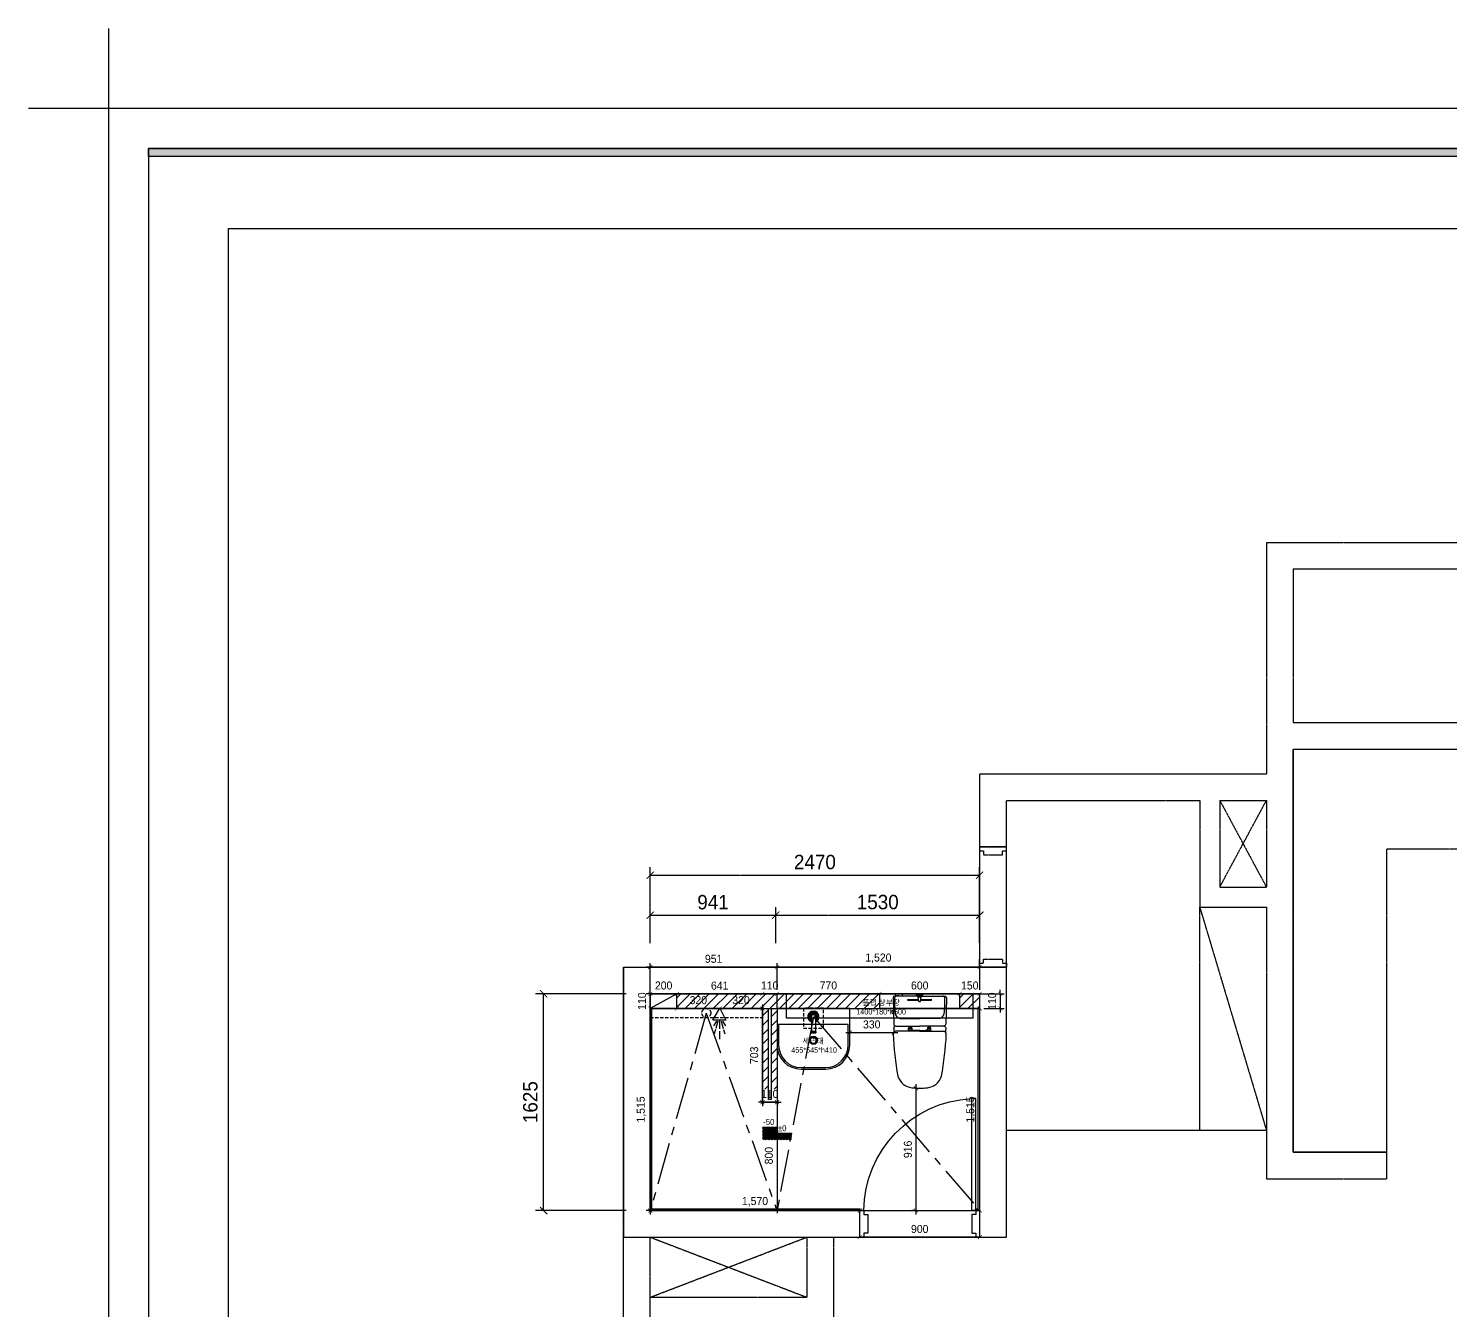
# Model space of a CAD drawing. Header units: millimetres. Extents: x 217202 to 745838, y -6815 to 171372.
# Drawn here: x 324481 to 335143, y 66641 to 76250 of the extents above; entities that cross this region are included whole.
import ezdxf
from ezdxf.enums import TextEntityAlignment as Align

# ---------------------------------------------------------------- set-up
doc = ezdxf.new("R2010")
doc.units = ezdxf.units.MM
doc.header["$PDMODE"] = 3
for name, pattern in [('CENTER', [50.8, 31.75, -6.35, 6.35, -6.35]), ('DASHED', [0.75, 0.5, -0.25]), ('HIDDEN', [0.375, 0.25, -0.125])]:
    doc.linetypes.add(name, pattern=pattern)
doc.layers.get('DEFPOINTS').update_dxf_attribs({"color": 248})
for name, color, linetype in [('0-ELC TEXT', 7, 'Continuous'), ('03-WAL NEW', 3, 'Continuous'), ('06-FUR', 6, 'Continuous'), ('06-LIGHT', 4, 'Continuous'), ('07-DIM', 5, 'Continuous'), ('BATH', 4, 'Continuous'), ('C-WALL1', 2, 'Continuous'), ('CO-BATH', 6, 'Continuous'), ('FIN', 2, 'Continuous'), ('FORM(YOURNAME)-1', 1, 'Continuous'), ('FORM(YOURNAME)-11', 1, 'Continuous'), ('FUR', 8, 'DASHED'), ('HAT', 5, 'Continuous'), ('HL', 6, 'HIDDEN'), ('TOILET-1', 6, 'Continuous'), ('도면층4', 4, 'Continuous'), ('도면층5', 5, 'Continuous')]:
    doc.layers.add(name, color=color, linetype=linetype)
doc.styles.add('HY 울릉도 L', font='')
doc.styles.add('YOURNAME', font='HY울릉도M.TTF')
doc.styles.add('코레일둥고', font='Korail_Round_Gothic_Medium.ttf')
doc.styles.get('HY 울릉도 L').set_extended_font_data('HY울릉도L')
doc.dimstyles.new('30', dxfattribs={"dimscale": 30, "dimtxt": 2, "dimasz": 1, "dimexe": 1, "dimexo": 1, "dimgap": 1, "dimtad": 1, "dimdec": 0, "dimrnd": 0.05, "dimdsep": 46, "dimlunit": 6, "dimtxsty": 'HY 울릉도 L', "dimblk": 'ARCHTICK', "dimcen": 2.5, "dimdle": 1, "dimclrd": 133, "dimclre": 133, "dimclrt": 30, "dimadec": 0, "dimazin": 0, "dimtfac": 1, "dimtdec": 0, "dimtix": 1, "dimtmove": 2, "dimatfit": 3, "dimldrblk": 'ARCHTICK', "dimfxl": 1, "dimlwd": -1, "dimlwe": -1, "dimarcsym": 0})
doc.dimstyles.new('YOURNAME-60', dxfattribs={"dimscale": 60, "dimtxt": 1.8, "dimasz": 0.9, "dimexe": 1, "dimexo": 3, "dimgap": 0.7, "dimtad": 1, "dimdec": 0, "dimzin": 0, "dimdsep": 46, "dimtxsty": 'YOURNAME', "dimblk": 'ARCHTICK', "dimcen": 0, "dimclrd": 1, "dimclre": 1, "dimclrt": 7, "dimadec": 0, "dimazin": 0, "dimtfac": 1, "dimtdec": 0, "dimtix": 1, "dimtmove": 2, "dimatfit": 3, "dimldrblk": 'ARCHTICK', "dimfxl": 1, "dimtolj": 1, "dimtzin": 0, "dimarcsym": 0})

# ---------------------------------------------------------------- blocks, each defined once
blk = doc.blocks.new('door')
at = {"layer": '도면층4'}
for p, q in [((30, 1040), (60, 1040)), ((30, 200), (30, 1040)), ((60, 200), (60, 1040)), ((900, 200), (0, 200)), ((30, 200), (60, 200)), ((0, 0), (900, 0))]:
    blk.add_line(p, q, dxfattribs=at)
for points in [[(0, 200), (30, 200), (30, 170), (60, 170), (60, 30), (30, 30), (30, 0), (0, 0), (0, 200)], [(900, 200), (870, 200), (870, 170), (840, 170), (840, 30), (870, 30), (870, 0), (900, 0), (900, 200)]]:
    blk.add_lwpolyline(points, dxfattribs=at)
at = {"layer": '도면층5'}
blk.add_arc((18, 188), 852, 0.804, 86.9832, dxfattribs=at)
blk = doc.blocks.new('FORM-ELEVATION')
at = {"layer": 'FORM(YOURNAME)-11'}
h = blk.add_hatch(color=256, dxfattribs=at)
h.dxf.hatch_style = 1
h.paths.add_polyline_path([(-10309, 35708), (71691, 35708), (71691, 35508), (-10309, 35508)])
h.paths.add_polyline_path([(-10309, -21492), (71691, -21492), (71691, -21692), (-10309, -21692)])
at = {"layer": 'DEFPOINTS', "color": 1}
blk.add_lwpolyline([(-11309, 38708), (-11309, 36708), (-13309, 36708)], dxfattribs=at)
at = {"layer": 'DEFPOINTS', "color": 158}
for points in [[(-10309, -21692), (71691, -21692), (71691, 35708), (-10309, 35708)], [(-8309, 33708), (61071, 33708), (61071, -19692), (-8309, -19692)]]:
    blk.add_lwpolyline(points, close=True, dxfattribs=at)
at = {"layer": 'FORM(YOURNAME)-11', "color": 250}
blk.add_lwpolyline([(-11309, -22692), (72691, -22692), (72691, 36708), (-11309, 36708)], close=True, dxfattribs=at)
at = {"layer": 'FORM(YOURNAME)-11'}
blk.add_lwpolyline([(-10309, 35708), (71691, 35708), (71691, 35508), (-10309, 35508)], close=True, dxfattribs=at)
at = {"layer": 'FORM(YOURNAME)-11', "color": 3, "style": 'YOURNAME'}
for tag, height, p in [('1', 450, (71041, -1219)), ('2', 450, (71041, -1863)), ('3', 450, (71041, -3150)), ('4', 450, (71041, -5081)), ('5', 515, (71041, -7398)), ('6', 515, (71041, -9650)), ('7', 515, (71041, -11903)), ('8', 515, (71041, -14155)), ('9', 515, (71041, -16408)), ('10', 515, (66791, -18596)), ('11', 515, (71041, -18660)), ('12', 515, (66791, -20848)), ('13', 515, (71041, -20848))]:
    blk.add_attdef(tag, text='', height=height, dxfattribs=at).set_placement(p, align=Align.MIDDLE_RIGHT)
blk = doc.blocks.new('_ArchTick')
at = {"color": 0, "linetype": 'ByBlock', "const_width": 0.15}
blk.add_lwpolyline([(-0.5, -0.5), (0.5, 0.5)], dxfattribs=at)
blk = doc.blocks.new('*D102')
at = {"layer": 'DEFPOINTS', "color": 0, "transparency": 16777216}
for p in [(328343, 69015), (328943, 69015), (328943, 67390)]:
    blk.add_point(p, dxfattribs=at)
at = {"layer": 'HAT', "color": 1, "lineweight": -2, "transparency": 16777216}
for p, q in [((328763, 69015), (328283, 69015)), ((328343, 67390), (328343, 69015)), ((328763, 67390), (328283, 67390))]:
    blk.add_line(p, q, dxfattribs=at)
at = {"layer": 'HAT', "color": 1, "lineweight": -2, "transparency": 16777216, "xscale": 54, "yscale": 54, "zscale": 54}
for p, rotation in [((328343, 69015), 90), ((328343, 67390), 270)]:
    blk.add_blockref('_ArchTick', p, dxfattribs=dict(at, rotation=rotation))
at = {"layer": 'HAT', "color": 7, "transparency": 16777216, "insert": (328244, 68203), "char_height": 108, "attachment_point": 5, "rotation": 90, "style": 'YOURNAME'}
blk.add_mtext('\\A1;1625', dxfattribs=at)
blk = doc.blocks.new('*D103')
at = {"layer": 'DEFPOINTS', "color": 0, "transparency": 16777216}
for p in [(331612, 69904), (329143, 69215), (331612, 69215)]:
    blk.add_point(p, dxfattribs=at)
at = {"layer": 'FUR', "color": 1, "lineweight": -2, "transparency": 16777216}
for p, q in [((329143, 69395), (329143, 69964)), ((331612, 69395), (331612, 69964)), ((329143, 69904), (331612, 69904))]:
    blk.add_line(p, q, dxfattribs=at)
at = {"layer": 'FUR', "color": 1, "lineweight": -2, "transparency": 16777216, "xscale": 54, "yscale": 54, "zscale": 54, "rotation": 180}
blk.add_blockref('_ArchTick', (329143, 69904), dxfattribs=at)
at = {"layer": 'FUR', "color": 1, "lineweight": -2, "transparency": 16777216, "xscale": 54, "yscale": 54, "zscale": 54}
blk.add_blockref('_ArchTick', (331612, 69904), dxfattribs=at)
at = {"layer": 'FUR', "color": 7, "transparency": 16777216, "insert": (330377, 70002), "char_height": 108, "attachment_point": 5, "style": 'YOURNAME'}
blk.add_mtext('\\A1;2470', dxfattribs=at)
blk = doc.blocks.new('A$C4B2D31F0')
at = {"layer": 'FIN', "color": 4}
for p, q in [((185, 691), (20, 691)), ((37, 692), (25, 692)), ((37, 692), (50, 692)), ((201, 691), (366, 691)), ((13, 466), (193, 466)), ((193, 427), (14, 427)), ((48, 524), (193, 524)), ((338, 524), (193, 524)), ((373, 466), (193, 466)), ((193, 427), (372, 427))]:
    blk.add_line(p, q, dxfattribs=at)
for points in [[(20, 691), (8, 691, 0.421209), (-7, 676), (-2, 481, 0.001659)], [(366, 691), (378, 691, -0.421209), (393, 676), (388, 481, -0.001659)], [(13, 466, 0.371724), (-2, 451, 0.003515), (-1, 420, 0.320541)], [(373, 466, -0.371724), (388, 451, -0.003515), (387, 420, -0.320541)]]:
    blk.add_lwpolyline(points, format="xyb", dxfattribs=at)
for centre, radius, start, end in [((20, 675), 16, 90, 179.3116), ((1004, 663), 1000, 179.3116, 185.9437), ((25, 707), 15, 180, 270), ((50, 707), 15, 270, 0), ((366, 675), 16, 0.6884, 90), ((-618, 663), 1000, 354.0563, 0.6884), ((49, 564), 40, 185.9437, 267.5129), ((336, 564), 40, 272.4871, 354.0563), ((14, 407), 20, 90, 182.3333), ((13, 481), 15, 181.3651, 270), ((372, 407), 20, 357.6667, 90), ((373, 481), 15, 270, 358.6349), ((2198, 496), 2206, 182.3333, 190.6081), ((-1812, 496), 2206, 349.3919, 357.6667), ((149, 129), 126, 198.2964, 263.4241), ((193, 406), 406, 261.6993, 270), ((193, 406), 406, 270, 278.3007), ((237, 129), 126, 276.5759, 341.7036)]:
    blk.add_arc(centre, radius, start, end, dxfattribs=at)
at = {"layer": 'HL', "linetype": 'Continuous'}
for p, q in [((106, 666), (184, 666)), ((106, 659), (185, 659)), ((169, 697), (169, 707)), ((169, 697), (217, 697)), ((186, 693), (181, 697)), ((182, 686), (186, 693)), ((187, 651), (182, 686)), ((182, 686), (204, 686)), ((186, 693), (200, 693)), ((187, 651), (199, 651)), ((199, 651), (204, 686)), ((200, 693), (205, 697)), ((204, 686), (200, 693)), ((200, 659), (279, 659)), ((201, 666), (279, 666)), ((217, 697), (217, 707)), ((-16, 577), (-16, 565)), ((-12, 581), (-5, 581)), ((-12, 561), (-4, 561)), ((193, 434), (147, 434)), ((193, 434), (239, 434))]:
    blk.add_line(p, q, dxfattribs=at)
for points in [[(110, 427), (110, 451, -0.414214), (114, 455), (131, 455, -0.414214), (135, 451), (135, 435), (135, 427)], [(135, 435), (145, 435, -0.414214), (147, 433), (147, 427)], [(251, 435), (241, 435, 0.414214), (239, 433), (239, 427)], [(276, 427), (276, 451, 0.414214), (272, 455), (255, 455, 0.414214), (251, 451), (251, 435), (251, 427)]]:
    blk.add_lwpolyline(points, format="xyb", dxfattribs=at)
for centre in [(123, 441), (263, 441)]:
    blk.add_circle(centre, 8, dxfattribs=at)
for centre, radius, start, end in [((106, 663), 3.5, 90, 270), ((279, 663), 3.5, 270, 90), ((-12, 577), 4, 90, 180), ((-12, 565), 4, 180, 270)]:
    blk.add_arc(centre, radius, start, end, dxfattribs=at)
blk = doc.blocks.new('*D97')
at = {"layer": 'DEFPOINTS', "color": 0, "transparency": 16777216}
for p in [(328343, 69015), (329143, 69015), (329143, 67390)]:
    blk.add_point(p, dxfattribs=at)
at = {"layer": 'HAT', "color": 1, "lineweight": -2, "transparency": 16777216}
for p, q in [((328963, 69015), (328283, 69015)), ((328343, 67390), (328343, 69015)), ((328963, 67390), (328283, 67390))]:
    blk.add_line(p, q, dxfattribs=at)
at = {"layer": 'HAT', "color": 1, "lineweight": -2, "transparency": 16777216, "xscale": 54, "yscale": 54, "zscale": 54}
for p, rotation in [((328343, 69015), 90), ((328343, 67390), 270)]:
    blk.add_blockref('_ArchTick', p, dxfattribs=dict(at, rotation=rotation))
at = {"layer": 'HAT', "color": 7, "transparency": 16777216, "insert": (328244, 68203), "char_height": 108, "attachment_point": 5, "rotation": 90, "style": 'YOURNAME'}
blk.add_mtext('\\A1;1625', dxfattribs=at)
blk = doc.blocks.new('*D98')
at = {"layer": 'DEFPOINTS', "color": 0, "transparency": 16777216}
for p in [(331612, 69904), (329143, 69215), (331612, 69215)]:
    blk.add_point(p, dxfattribs=at)
at = {"layer": 'FUR', "color": 1, "lineweight": -2, "transparency": 16777216}
for p, q in [((329143, 69395), (329143, 69964)), ((331612, 69395), (331612, 69964)), ((329143, 69904), (331612, 69904))]:
    blk.add_line(p, q, dxfattribs=at)
at = {"layer": 'FUR', "color": 1, "lineweight": -2, "transparency": 16777216, "xscale": 54, "yscale": 54, "zscale": 54, "rotation": 180}
blk.add_blockref('_ArchTick', (329143, 69904), dxfattribs=at)
at = {"layer": 'FUR', "color": 1, "lineweight": -2, "transparency": 16777216, "xscale": 54, "yscale": 54, "zscale": 54}
blk.add_blockref('_ArchTick', (331612, 69904), dxfattribs=at)
at = {"layer": 'FUR', "color": 7, "transparency": 16777216, "insert": (330377, 70002), "char_height": 108, "attachment_point": 5, "style": 'YOURNAME'}
blk.add_mtext('\\A1;2470', dxfattribs=at)
blk = doc.blocks.new('AC-8')
at = {"layer": 'BATH'}
for p, q in [((-51, 54), (0, 143)), ((0, 143), (45, 54)), ((45, 54), (-51, 54)), ((-25, 47), (-46, 12)), ((-14, 47), (-28, -8)), ((-2, 49), (-2, -11)), ((10, 47), (25, -8)), ((22, 47), (43, 12)), ((-31, -16), (-41, -49)), ((-2, -27), (-2, -89)), ((28, -16), (38, -49))]:
    blk.add_line(p, q, dxfattribs=at)
blk = doc.blocks.new('*D99')
at = {"layer": 'DEFPOINTS', "color": 0, "transparency": 16777216}
for p in [(330083, 69604), (329143, 69215), (330083, 69215)]:
    blk.add_point(p, dxfattribs=at)
at = {"layer": 'HAT', "color": 1, "lineweight": -2, "transparency": 16777216}
for p, q in [((329143, 69395), (329143, 69664)), ((330083, 69395), (330083, 69664)), ((329143, 69604), (330083, 69604))]:
    blk.add_line(p, q, dxfattribs=at)
at = {"layer": 'HAT', "color": 1, "lineweight": -2, "transparency": 16777216, "xscale": 54, "yscale": 54, "zscale": 54, "rotation": 180}
blk.add_blockref('_ArchTick', (329143, 69604), dxfattribs=at)
at = {"layer": 'HAT', "color": 1, "lineweight": -2, "transparency": 16777216, "xscale": 54, "yscale": 54, "zscale": 54}
blk.add_blockref('_ArchTick', (330083, 69604), dxfattribs=at)
at = {"layer": 'HAT', "color": 7, "transparency": 16777216, "insert": (329613, 69701), "char_height": 108, "attachment_point": 5, "style": 'YOURNAME'}
blk.add_mtext('\\A1;941', dxfattribs=at)
blk = doc.blocks.new('*D100')
at = {"layer": 'DEFPOINTS', "color": 0, "transparency": 16777216}
for p in [(331613, 69604), (330083, 69215), (331613, 69215)]:
    blk.add_point(p, dxfattribs=at)
at = {"layer": 'FUR', "color": 1, "lineweight": -2, "transparency": 16777216}
for p, q in [((330083, 69395), (330083, 69664)), ((331613, 69395), (331613, 69664)), ((330083, 69604), (331613, 69604))]:
    blk.add_line(p, q, dxfattribs=at)
at = {"layer": 'FUR', "color": 1, "lineweight": -2, "transparency": 16777216, "xscale": 54, "yscale": 54, "zscale": 54, "rotation": 180}
blk.add_blockref('_ArchTick', (330083, 69604), dxfattribs=at)
at = {"layer": 'FUR', "color": 1, "lineweight": -2, "transparency": 16777216, "xscale": 54, "yscale": 54, "zscale": 54}
blk.add_blockref('_ArchTick', (331613, 69604), dxfattribs=at)
at = {"layer": 'FUR', "color": 7, "transparency": 16777216, "insert": (330848, 69702), "char_height": 108, "attachment_point": 5, "style": 'YOURNAME'}
blk.add_mtext('\\A1;1530', dxfattribs=at)
blk = doc.blocks.new('*D127')
at = {"layer": '06-FUR', "color": 133, "transparency": 16777216}
for p, q in [((329143, 68935), (329143, 67360)), ((329173, 68905), (329173, 68905)), ((329173, 67390), (329173, 67390))]:
    blk.add_line(p, q, dxfattribs=at)
at = {"layer": 'DEFPOINTS', "color": 0, "transparency": 16777216}
for p in [(329143, 68905), (329143, 67390), (329143, 67390)]:
    blk.add_point(p, dxfattribs=at)
at = {"layer": '06-FUR', "color": 133, "transparency": 16777216, "xscale": 30, "yscale": 30, "zscale": 30}
for p, rotation in [((329143, 68905), 90), ((329143, 67390), 270)]:
    blk.add_blockref('_ArchTick', p, dxfattribs=dict(at, rotation=rotation))
at = {"layer": '06-FUR', "color": 30, "transparency": 16777216, "insert": (329077, 68148), "char_height": 60, "attachment_point": 5, "rotation": 90, "style": 'HY 울릉도 L'}
blk.add_mtext('1,515', dxfattribs=at)
blk = doc.blocks.new('*D138')
at = {"layer": '06-FUR', "color": 133, "transparency": 16777216}
blk.add_line((329633, 68905), (330013, 68905), dxfattribs=at)
at = {"layer": 'DEFPOINTS', "color": 0, "transparency": 16777216}
for p in [(329663, 68905), (329983, 68905), (329983, 68905)]:
    blk.add_point(p, dxfattribs=at)
at = {"layer": '06-FUR', "color": 133, "transparency": 16777216, "xscale": 30, "yscale": 30, "zscale": 30, "rotation": 180}
blk.add_blockref('_ArchTick', (329663, 68905), dxfattribs=at)
at = {"layer": '06-FUR', "color": 133, "transparency": 16777216, "xscale": 30, "yscale": 30, "zscale": 30}
blk.add_blockref('_ArchTick', (329983, 68905), dxfattribs=at)
at = {"layer": '06-FUR', "color": 30, "transparency": 16777216, "insert": (329823, 68967), "char_height": 60, "attachment_point": 5, "style": 'HY 울릉도 L'}
blk.add_mtext('320', dxfattribs=at)
blk = doc.blocks.new('*D139')
at = {"layer": '06-FUR', "color": 133, "transparency": 16777216}
blk.add_line((329693, 68905), (329313, 68905), dxfattribs=at)
at = {"layer": 'DEFPOINTS', "color": 0, "transparency": 16777216}
for p in [(329343, 68905), (329343, 68905), (329663, 68905)]:
    blk.add_point(p, dxfattribs=at)
at = {"layer": '06-FUR', "color": 133, "transparency": 16777216, "xscale": 30, "yscale": 30, "zscale": 30, "rotation": 180}
blk.add_blockref('_ArchTick', (329343, 68905), dxfattribs=at)
at = {"layer": '06-FUR', "color": 133, "transparency": 16777216, "xscale": 30, "yscale": 30, "zscale": 30}
blk.add_blockref('_ArchTick', (329663, 68905), dxfattribs=at)
at = {"layer": '06-FUR', "color": 30, "transparency": 16777216, "insert": (329503, 68967), "char_height": 60, "attachment_point": 5, "style": 'HY 울릉도 L'}
blk.add_mtext('320', dxfattribs=at)
blk = doc.blocks.new('*D140')
at = {"layer": '06-FUR', "color": 133, "transparency": 16777216}
for p, q in [((329143, 69015), (329113, 69015)), ((329343, 69015), (329143, 69015)), ((329343, 69015), (329373, 69015))]:
    blk.add_line(p, q, dxfattribs=at)
at = {"layer": 'DEFPOINTS', "color": 0, "transparency": 16777216}
for p in [(329143, 69015), (329143, 69015), (329343, 69015)]:
    blk.add_point(p, dxfattribs=at)
at = {"layer": '06-FUR', "color": 133, "transparency": 16777216, "xscale": 30, "yscale": 30, "zscale": 30}
blk.add_blockref('_ArchTick', (329143, 69015), dxfattribs=at)
at = {"layer": '06-FUR', "color": 133, "transparency": 16777216, "xscale": 30, "yscale": 30, "zscale": 30, "rotation": 180}
blk.add_blockref('_ArchTick', (329343, 69015), dxfattribs=at)
at = {"layer": '06-FUR', "color": 30, "transparency": 16777216, "insert": (329243, 69077), "char_height": 60, "attachment_point": 5, "style": 'HY 울릉도 L'}
blk.add_mtext('200', dxfattribs=at)
blk = doc.blocks.new('*D141')
at = {"layer": '06-FUR', "color": 133, "transparency": 16777216}
blk.add_line((329313, 69015), (330013, 69015), dxfattribs=at)
at = {"layer": 'DEFPOINTS', "color": 0, "transparency": 16777216}
for p in [(329343, 69015), (329983, 69015), (329983, 69015)]:
    blk.add_point(p, dxfattribs=at)
at = {"layer": '06-FUR', "color": 133, "transparency": 16777216, "xscale": 30, "yscale": 30, "zscale": 30, "rotation": 180}
blk.add_blockref('_ArchTick', (329343, 69015), dxfattribs=at)
at = {"layer": '06-FUR', "color": 133, "transparency": 16777216, "xscale": 30, "yscale": 30, "zscale": 30}
blk.add_blockref('_ArchTick', (329983, 69015), dxfattribs=at)
at = {"layer": '06-FUR', "color": 30, "transparency": 16777216, "insert": (329663, 69076), "char_height": 60, "attachment_point": 5, "style": 'HY 울릉도 L'}
blk.add_mtext('641', dxfattribs=at)
blk = doc.blocks.new('*D142')
at = {"layer": '06-FUR', "color": 133, "transparency": 16777216}
for p, q in [((330093, 68232), (330093, 67372)), ((330123, 68202), (330123, 68202)), ((330123, 67402), (330123, 67402))]:
    blk.add_line(p, q, dxfattribs=at)
at = {"layer": 'DEFPOINTS', "color": 0, "transparency": 16777216}
for p in [(330093, 68202), (330093, 67402), (330093, 67402)]:
    blk.add_point(p, dxfattribs=at)
at = {"layer": '06-FUR', "color": 133, "transparency": 16777216, "xscale": 30, "yscale": 30, "zscale": 30}
for p, rotation in [((330093, 68202), 90), ((330093, 67402), 270)]:
    blk.add_blockref('_ArchTick', p, dxfattribs=dict(at, rotation=rotation))
at = {"layer": '06-FUR', "color": 30, "transparency": 16777216, "insert": (330032, 67802), "char_height": 60, "attachment_point": 5, "rotation": 90, "style": 'HY 울릉도 L'}
blk.add_mtext('800', dxfattribs=at)
blk = doc.blocks.new('*D143')
at = {"layer": '06-FUR', "color": 133, "transparency": 16777216}
blk.add_line((330833, 69015), (331493, 69015), dxfattribs=at)
at = {"layer": 'DEFPOINTS', "color": 0, "transparency": 16777216}
for p in [(330863, 69015), (331463, 69015), (331463, 69015)]:
    blk.add_point(p, dxfattribs=at)
at = {"layer": '06-FUR', "color": 133, "transparency": 16777216, "xscale": 30, "yscale": 30, "zscale": 30, "rotation": 180}
blk.add_blockref('_ArchTick', (330863, 69015), dxfattribs=at)
at = {"layer": '06-FUR', "color": 133, "transparency": 16777216, "xscale": 30, "yscale": 30, "zscale": 30}
blk.add_blockref('_ArchTick', (331463, 69015), dxfattribs=at)
at = {"layer": '06-FUR', "color": 30, "transparency": 16777216, "insert": (331163, 69077), "char_height": 60, "attachment_point": 5, "style": 'HY 울릉도 L'}
blk.add_mtext('600', dxfattribs=at)
blk = doc.blocks.new('*D144')
at = {"layer": '06-FUR', "color": 133, "transparency": 16777216}
for p, q in [((331463, 69015), (331433, 69015)), ((331463, 69015), (331613, 69015)), ((331613, 69015), (331643, 69015))]:
    blk.add_line(p, q, dxfattribs=at)
at = {"layer": 'DEFPOINTS', "color": 0, "transparency": 16777216}
for p in [(331463, 69015), (331613, 69015), (331613, 69015)]:
    blk.add_point(p, dxfattribs=at)
at = {"layer": '06-FUR', "color": 133, "transparency": 16777216, "xscale": 30, "yscale": 30, "zscale": 30}
blk.add_blockref('_ArchTick', (331463, 69015), dxfattribs=at)
at = {"layer": '06-FUR', "color": 133, "transparency": 16777216, "xscale": 30, "yscale": 30, "zscale": 30, "rotation": 180}
blk.add_blockref('_ArchTick', (331613, 69015), dxfattribs=at)
at = {"layer": '06-FUR', "color": 30, "transparency": 16777216, "insert": (331538, 69077), "char_height": 60, "attachment_point": 5, "style": 'HY 울릉도 L'}
blk.add_mtext('150', dxfattribs=at)
blk = doc.blocks.new('*D145')
at = {"layer": '06-FUR', "color": 133, "transparency": 16777216}
blk.add_line((330893, 69015), (330063, 69015), dxfattribs=at)
at = {"layer": 'DEFPOINTS', "color": 0, "transparency": 16777216}
for p in [(330093, 69015), (330093, 69015), (330863, 69015)]:
    blk.add_point(p, dxfattribs=at)
at = {"layer": '06-FUR', "color": 133, "transparency": 16777216, "xscale": 30, "yscale": 30, "zscale": 30, "rotation": 180}
blk.add_blockref('_ArchTick', (330093, 69015), dxfattribs=at)
at = {"layer": '06-FUR', "color": 133, "transparency": 16777216, "xscale": 30, "yscale": 30, "zscale": 30}
blk.add_blockref('_ArchTick', (330863, 69015), dxfattribs=at)
at = {"layer": '06-FUR', "color": 30, "transparency": 16777216, "insert": (330478, 69077), "char_height": 60, "attachment_point": 5, "style": 'HY 울릉도 L'}
blk.add_mtext('770', dxfattribs=at)
blk = doc.blocks.new('*D146')
at = {"layer": '06-FUR', "color": 133, "transparency": 16777216}
for p, q in [((329983, 69015), (329953, 69015)), ((330093, 69015), (329983, 69015)), ((330093, 69015), (330123, 69015))]:
    blk.add_line(p, q, dxfattribs=at)
at = {"layer": 'DEFPOINTS', "color": 0, "transparency": 16777216}
for p in [(329983, 69015), (329983, 69015), (330093, 69015)]:
    blk.add_point(p, dxfattribs=at)
at = {"layer": '06-FUR', "color": 133, "transparency": 16777216, "xscale": 30, "yscale": 30, "zscale": 30}
blk.add_blockref('_ArchTick', (329983, 69015), dxfattribs=at)
at = {"layer": '06-FUR', "color": 133, "transparency": 16777216, "xscale": 30, "yscale": 30, "zscale": 30, "rotation": 180}
blk.add_blockref('_ArchTick', (330093, 69015), dxfattribs=at)
at = {"layer": '06-FUR', "color": 30, "transparency": 16777216, "insert": (330038, 69077), "char_height": 60, "attachment_point": 5, "style": 'HY 울릉도 L'}
blk.add_mtext('110', dxfattribs=at)
blk = doc.blocks.new('*D147')
at = {"layer": '06-FUR', "color": 133, "transparency": 16777216}
for p, q in [((331643, 69215), (330063, 69215)), ((330093, 69045), (330093, 69245)), ((331613, 69045), (331613, 69245))]:
    blk.add_line(p, q, dxfattribs=at)
at = {"layer": 'DEFPOINTS', "color": 0, "transparency": 16777216}
for p in [(330093, 69215), (330093, 69015), (331613, 69015)]:
    blk.add_point(p, dxfattribs=at)
at = {"layer": '06-FUR', "color": 133, "transparency": 16777216, "xscale": 30, "yscale": 30, "zscale": 30, "rotation": 180}
blk.add_blockref('_ArchTick', (330093, 69215), dxfattribs=at)
at = {"layer": '06-FUR', "color": 133, "transparency": 16777216, "xscale": 30, "yscale": 30, "zscale": 30}
blk.add_blockref('_ArchTick', (331613, 69215), dxfattribs=at)
at = {"layer": '06-FUR', "color": 30, "transparency": 16777216, "insert": (330853, 69281), "char_height": 60, "attachment_point": 5, "style": 'HY 울릉도 L'}
blk.add_mtext('1,520', dxfattribs=at)
blk = doc.blocks.new('*D148')
at = {"layer": '06-FUR', "color": 133, "transparency": 16777216}
for p, q in [((330123, 69215), (329113, 69215)), ((329143, 69045), (329143, 69245)), ((330093, 69045), (330093, 69245))]:
    blk.add_line(p, q, dxfattribs=at)
at = {"layer": 'DEFPOINTS', "color": 0, "transparency": 16777216}
for p in [(329143, 69215), (329143, 69015), (330093, 69015)]:
    blk.add_point(p, dxfattribs=at)
at = {"layer": '06-FUR', "color": 133, "transparency": 16777216, "xscale": 30, "yscale": 30, "zscale": 30, "rotation": 180}
blk.add_blockref('_ArchTick', (329143, 69215), dxfattribs=at)
at = {"layer": '06-FUR', "color": 133, "transparency": 16777216, "xscale": 30, "yscale": 30, "zscale": 30}
blk.add_blockref('_ArchTick', (330093, 69215), dxfattribs=at)
at = {"layer": '06-FUR', "color": 30, "transparency": 16777216, "insert": (329618, 69277), "char_height": 60, "attachment_point": 5, "style": 'HY 울릉도 L'}
blk.add_mtext('951', dxfattribs=at)
blk = doc.blocks.new('*D149')
at = {"layer": '06-FUR', "color": 133, "transparency": 16777216}
for p, q in [((331133, 68307), (331105, 68307)), ((331135, 68337), (331135, 67361)), ((331133, 67391), (331105, 67391))]:
    blk.add_line(p, q, dxfattribs=at)
at = {"layer": 'DEFPOINTS', "color": 0, "transparency": 16777216}
for p in [(331163, 68307), (331135, 67391), (331163, 67391)]:
    blk.add_point(p, dxfattribs=at)
at = {"layer": '06-FUR', "color": 133, "transparency": 16777216, "xscale": 30, "yscale": 30, "zscale": 30}
for p, rotation in [((331135, 68307), 90), ((331135, 67391), 270)]:
    blk.add_blockref('_ArchTick', p, dxfattribs=dict(at, rotation=rotation))
at = {"layer": '06-FUR', "color": 30, "transparency": 16777216, "insert": (331074, 67849), "char_height": 60, "attachment_point": 5, "rotation": 90, "style": 'HY 울릉도 L'}
blk.add_mtext('916', dxfattribs=at)
blk = doc.blocks.new('*D150')
at = {"layer": '06-FUR', "color": 133, "transparency": 16777216}
for p, q in [((330608, 68724), (330998, 68724)), ((330638, 68753), (330638, 68754)), ((330968, 68753), (330968, 68754))]:
    blk.add_line(p, q, dxfattribs=at)
at = {"layer": 'DEFPOINTS', "color": 0, "transparency": 16777216}
for p in [(330638, 68723), (330968, 68724), (330968, 68723)]:
    blk.add_point(p, dxfattribs=at)
at = {"layer": '06-FUR', "color": 133, "transparency": 16777216, "xscale": 30, "yscale": 30, "zscale": 30, "rotation": 180}
blk.add_blockref('_ArchTick', (330638, 68724), dxfattribs=at)
at = {"layer": '06-FUR', "color": 133, "transparency": 16777216, "xscale": 30, "yscale": 30, "zscale": 30}
blk.add_blockref('_ArchTick', (330968, 68724), dxfattribs=at)
at = {"layer": '06-FUR', "color": 30, "transparency": 16777216, "insert": (330803, 68785), "char_height": 60, "attachment_point": 5, "style": 'HY 울릉도 L'}
blk.add_mtext('330', dxfattribs=at)
blk = doc.blocks.new('*D151')
at = {"layer": '06-FUR', "color": 133, "transparency": 16777216}
for p, q in [((331643, 69015), (331797, 69015)), ((331767, 69015), (331767, 69045)), ((331767, 69015), (331767, 68905)), ((331643, 68905), (331797, 68905)), ((331767, 68905), (331767, 68875))]:
    blk.add_line(p, q, dxfattribs=at)
at = {"layer": 'DEFPOINTS', "color": 0, "transparency": 16777216}
for p in [(331613, 69015), (331613, 68905), (331767, 68905)]:
    blk.add_point(p, dxfattribs=at)
at = {"layer": '06-FUR', "color": 133, "transparency": 16777216, "xscale": 30, "yscale": 30, "zscale": 30}
for p, rotation in [((331767, 69015), 270), ((331767, 68905), 90)]:
    blk.add_blockref('_ArchTick', p, dxfattribs=dict(at, rotation=rotation))
at = {"layer": '06-FUR', "color": 30, "transparency": 16777216, "insert": (331706, 68960), "char_height": 60, "attachment_point": 5, "rotation": 90, "style": 'HY 울릉도 L'}
blk.add_mtext('110', dxfattribs=at)
blk = doc.blocks.new('*D152')
at = {"layer": '06-FUR', "color": 133, "transparency": 16777216}
for p, q in [((329983, 68935), (329983, 68172)), ((330013, 68905), (330013, 68905)), ((330013, 68202), (330013, 68202))]:
    blk.add_line(p, q, dxfattribs=at)
at = {"layer": 'DEFPOINTS', "color": 0, "transparency": 16777216}
for p in [(329983, 68905), (329983, 68202), (329983, 68202)]:
    blk.add_point(p, dxfattribs=at)
at = {"layer": '06-FUR', "color": 133, "transparency": 16777216, "xscale": 30, "yscale": 30, "zscale": 30}
for p, rotation in [((329983, 68905), 90), ((329983, 68202), 270)]:
    blk.add_blockref('_ArchTick', p, dxfattribs=dict(at, rotation=rotation))
at = {"layer": '06-FUR', "color": 30, "transparency": 16777216, "insert": (329922, 68554), "char_height": 60, "attachment_point": 5, "rotation": 90, "style": 'HY 울릉도 L'}
blk.add_mtext('703', dxfattribs=at)
blk = doc.blocks.new('*D153')
at = {"layer": '06-FUR', "color": 133, "transparency": 16777216}
for p, q in [((329983, 68202), (329953, 68202)), ((329983, 68232), (329983, 68232)), ((329983, 68202), (330093, 68202)), ((330093, 68232), (330093, 68232)), ((330093, 68202), (330123, 68202))]:
    blk.add_line(p, q, dxfattribs=at)
at = {"layer": 'DEFPOINTS', "color": 0, "transparency": 16777216}
for p in [(329983, 68202), (330093, 68202), (330093, 68202)]:
    blk.add_point(p, dxfattribs=at)
at = {"layer": '06-FUR', "color": 133, "transparency": 16777216, "xscale": 30, "yscale": 30, "zscale": 30}
blk.add_blockref('_ArchTick', (329983, 68202), dxfattribs=at)
at = {"layer": '06-FUR', "color": 133, "transparency": 16777216, "xscale": 30, "yscale": 30, "zscale": 30, "rotation": 180}
blk.add_blockref('_ArchTick', (330093, 68202), dxfattribs=at)
at = {"layer": '06-FUR', "color": 30, "transparency": 16777216, "insert": (330038, 68264), "char_height": 60, "attachment_point": 5, "style": 'HY 울릉도 L'}
blk.add_mtext('110', dxfattribs=at)
blk = doc.blocks.new('*D154')
at = {"layer": '06-FUR', "color": 133, "transparency": 16777216}
blk.add_line((330683, 67191), (331643, 67191), dxfattribs=at)
at = {"layer": 'DEFPOINTS', "color": 0, "transparency": 16777216}
for p in [(330713, 67191), (331613, 67191), (331613, 67191)]:
    blk.add_point(p, dxfattribs=at)
at = {"layer": '06-FUR', "color": 133, "transparency": 16777216, "xscale": 30, "yscale": 30, "zscale": 30, "rotation": 180}
blk.add_blockref('_ArchTick', (330713, 67191), dxfattribs=at)
at = {"layer": '06-FUR', "color": 133, "transparency": 16777216, "xscale": 30, "yscale": 30, "zscale": 30}
blk.add_blockref('_ArchTick', (331613, 67191), dxfattribs=at)
at = {"layer": '06-FUR', "color": 30, "transparency": 16777216, "insert": (331163, 67252), "char_height": 60, "attachment_point": 5, "style": 'HY 울릉도 L'}
blk.add_mtext('900', dxfattribs=at)
blk = doc.blocks.new('*D155')
at = {"layer": '06-FUR', "color": 133, "transparency": 16777216}
blk.add_line((330743, 67390), (329113, 67390), dxfattribs=at)
at = {"layer": 'DEFPOINTS', "color": 0, "transparency": 16777216}
for p in [(329143, 67390), (329143, 67390), (330713, 67390)]:
    blk.add_point(p, dxfattribs=at)
at = {"layer": '06-FUR', "color": 133, "transparency": 16777216, "xscale": 30, "yscale": 30, "zscale": 30}
for p, rotation in [((329143, 67390), 180.0000000002777), ((330713, 67390), 2.776978647034412e-10)]:
    blk.add_blockref('_ArchTick', p, dxfattribs=dict(at, rotation=rotation))
at = {"layer": '06-FUR', "color": 30, "transparency": 16777216, "insert": (329928, 67456), "char_height": 60, "attachment_point": 5, "style": 'HY 울릉도 L'}
blk.add_mtext('1,570', dxfattribs=at)
blk = doc.blocks.new('*D156')
at = {"layer": '06-FUR', "color": 133, "transparency": 16777216}
for p, q in [((331613, 67361), (331613, 68935)), ((331643, 68905), (331643, 68905)), ((331643, 67391), (331643, 67391))]:
    blk.add_line(p, q, dxfattribs=at)
at = {"layer": 'DEFPOINTS', "color": 0, "transparency": 16777216}
for p in [(331613, 68905), (331613, 68905), (331613, 67391)]:
    blk.add_point(p, dxfattribs=at)
at = {"layer": '06-FUR', "color": 133, "transparency": 16777216, "xscale": 30, "yscale": 30, "zscale": 30}
for p, rotation in [((331613, 68905), 90), ((331613, 67391), 270)]:
    blk.add_blockref('_ArchTick', p, dxfattribs=dict(at, rotation=rotation))
at = {"layer": '06-FUR', "color": 30, "transparency": 16777216, "insert": (331547, 68148), "char_height": 60, "attachment_point": 5, "rotation": 90, "style": 'HY 울릉도 L'}
blk.add_mtext('1,515', dxfattribs=at)
blk = doc.blocks.new('*D157')
at = {"layer": '06-FUR', "color": 133, "transparency": 16777216}
for p, q in [((329143, 69015), (329143, 69045)), ((329143, 69015), (329143, 68905)), ((329173, 69015), (329173, 69015)), ((329143, 68905), (329143, 68875)), ((329173, 68905), (329173, 68905))]:
    blk.add_line(p, q, dxfattribs=at)
at = {"layer": 'DEFPOINTS', "color": 0, "transparency": 16777216}
for p in [(329143, 69015), (329143, 68905), (329143, 68905)]:
    blk.add_point(p, dxfattribs=at)
at = {"layer": '06-FUR', "color": 133, "transparency": 16777216, "xscale": 30, "yscale": 30, "zscale": 30}
for p, rotation in [((329143, 69015), 270), ((329143, 68905), 90)]:
    blk.add_blockref('_ArchTick', p, dxfattribs=dict(at, rotation=rotation))
at = {"layer": '06-FUR', "color": 30, "transparency": 16777216, "insert": (329081, 68960), "char_height": 60, "attachment_point": 5, "rotation": 90, "style": 'HY 울릉도 L'}
blk.add_mtext('110', dxfattribs=at)

msp = doc.modelspace()

# ---------------------------------------------------------------- hatches: boundary and pattern name
h = msp.add_hatch()
h.set_pattern_fill('ANSI31', color=8, scale=2.5, angle=180)
h.set_pattern_definition([(225, (259882.206, -12393.221), (5.6126601, -5.6126601), [])])
h.paths.add_polyline_path([(329984.7, 68015.6), (330093.2, 68015.6), (330093.2, 67970.6), (330201.6, 67970.6), (330201.6, 67920.6), (329984.7, 67920.6)])
at = {"layer": '03-WAL NEW'}
h = msp.add_hatch(dxfattribs=at)
h.set_pattern_fill('_USER', color=8, scale=50, angle=45, pattern_type=0)
h.set_pattern_definition([(45, (0, 0), (-35.355339, 35.355339), [])])
h.paths.add_polyline_path([(330093.2, 68905.3), (330048.2, 68905.3), (330048.2, 68320.3), (330028.2, 68320.3), (330028.2, 68905.3), (329983.2, 68905.3), (329983.2, 68300.3), (330093.2, 68300.3)])
h.paths.add_polyline_path([(330093.2, 69015.3), (329342.7, 69015.3), (329342.7, 68905.3), (329983.2, 68905.3), (330028.2, 68905.3), (330093.2, 68905.3)])
h.paths.add_polyline_path([(330862.7, 69015.3), (330093.2, 69015.3), (330093.2, 68905.3), (330862.7, 68905.3)])
h.paths.add_polyline_path([(331612.7, 69015.3), (331462.7, 69015.3), (331462.7, 68905.3), (331612.7, 68905.3)])

# ---------------------------------------------------------------- linework, layer by layer
at = {"layer": '06-LIGHT'}
msp.add_lwpolyline([(329984.7, 68015.6), (330093.2, 68015.6), (330093.2, 67970.6), (330201.6, 67970.6)], dxfattribs=at)
at = {"layer": '07-DIM'}
for p, q in [((329154.7, 67402.3), (329154.7, 68905.3)), ((331600.7, 67402.8), (331600.7, 68905.3)), ((329154.7, 67402.3), (330712.7, 67402.3)), ((330712.7, 67402.3), (330712.7, 67390.3)), ((331582.7, 67390.8), (331582.7, 67402.8)), ((331582.7, 67402.8), (331600.7, 67402.8))]:
    msp.add_line(p, q, dxfattribs=at)
at = {"layer": 'C-WALL1'}
for p, q in [((328942.7, 69215.3), (331812.3, 69215.3)), ((328942.7, 69215.3), (331812.3, 69215.3)), ((328942.7, 69215.3), (328942.7, 67190.8)), ((331812.3, 67190.8), (331812.3, 69215.3)), ((331812.3, 67190.8), (331812.3, 69215.3)), ((329142.7, 67390.3), (329142.7, 69015.3)), ((329142.7, 67390.3), (329142.7, 69015.3)), ((329142.7, 69015.3), (331612.7, 69015.3)), ((331612.7, 69015.3), (329142.7, 69015.3)), ((331612.7, 67190.8), (331612.7, 69015.3)), ((331612.7, 67190.8), (331612.7, 69015.3)), ((329142.7, 67390.3), (330712.7, 67390.3)), ((329142.7, 67390.3), (330712.7, 67390.3)), ((330712.7, 67190.8), (330712.7, 67390.3)), ((330712.7, 67190.8), (330712.7, 67390.3)), ((328942.7, 67190.8), (329142.7, 67190.8)), ((329142.7, 67190.8), (330712.7, 67190.8)), ((329142.7, 67190.8), (330712.7, 67190.8)), ((331612.7, 67190.8), (331812.3, 67190.8)), ((331612.7, 67190.8), (331812.3, 67190.8))]:
    msp.add_line(p, q, dxfattribs=at)
at = {"layer": 'CO-BATH'}
for p, q in [((330093.2, 68905.3), (330093.2, 68630.5)), ((330638.3, 68905.3), (330093.2, 68905.3)), ((330638.3, 68630.5), (330638.3, 68905.3)), ((330273.2, 68450.5), (330458.3, 68450.5))]:
    msp.add_line(p, q, dxfattribs=at)
at = {"layer": 'CO-BATH', "color": 8}
for p, q in [((330105.2, 68785.3), (330105.2, 68630.5)), ((330626.3, 68785.3), (330105.2, 68785.3)), ((330351.2, 68843.3), (330351.2, 68734.7)), ((330381.2, 68843.3), (330381.2, 68734.7)), ((330626.3, 68630.5), (330626.3, 68785.3)), ((330348.8, 68728.7), (330348.8, 68722.7)), ((330348.8, 68722.7), (330383.6, 68722.7)), ((330350, 68734.7), (330350, 68728.7)), ((330382.4, 68734.7), (330382.4, 68728.7)), ((330383.6, 68728.7), (330383.6, 68722.7)), ((330273.2, 68462.5), (330458.3, 68462.5))]:
    msp.add_line(p, q, dxfattribs=at)
at = {"layer": 'CO-BATH', "color": 251}
for p, q in [((330348.8, 68728.7), (330383.6, 68728.7)), ((330350, 68734.7), (330382.4, 68734.7))]:
    msp.add_line(p, q, dxfattribs=at)
at = {"layer": 'CO-BATH', "color": 8}
msp.add_circle((330366.2, 68666.3), 30, dxfattribs=at)
at = {"layer": 'CO-BATH', "color": 251}
msp.add_circle((330366.2, 68666.3), 24, dxfattribs=at)
at = {"layer": 'CO-BATH', "color": 8}
for centre, radius, start, end in [((330366.2, 68843.3), 42, 290.92481, 249.07514), ((330366.2, 68843.3), 15, 359.99998, 179.99998), ((330273.2, 68630.5), 168, 180, 270), ((330458.3, 68630.5), 168, 270, 0)]:
    msp.add_arc(centre, radius, start, end, dxfattribs=at)
at = {"layer": 'CO-BATH', "color": 251}
for radius, start, end in [(36, 294.62429, 245.37566), (30, 299.99998, 239.99998), (21.6, 313.98294, 226.01701)]:
    msp.add_arc((330366.2, 68843.3), radius, start, end, dxfattribs=at)
at = {"layer": 'CO-BATH'}
for centre, start, end in [((330273.2, 68630.5), 180, 270), ((330458.3, 68630.5), 270, 0)]:
    msp.add_arc(centre, 180, start, end, dxfattribs=at)
at = {"layer": 'FUR'}
for p, q in [((333762.3, 72398.3), (333762.3, 70663.7)), ((333762.3, 72398.3), (335962.3, 72398.3)), ((333962.3, 72198.8), (333962.3, 71048.8)), ((333962.3, 72198.8), (336162.3, 72198.8)), ((333962.3, 71048.8), (336879.5, 71048.8)), ((333962.3, 70848.8), (333962.3, 67828.6)), ((333962.3, 70848.8), (336679.5, 70848.8)), ((331612.7, 70115.3), (331612.7, 70663.7)), ((331612.7, 70663.7), (333762.3, 70663.7)), ((331812.3, 70115.3), (331812.3, 70464.1)), ((331812.3, 70464.1), (333262.3, 70464.1)), ((333262.3, 70464.1), (333262.3, 69664.1)), ((333412.3, 70464.1), (333762.3, 70464.1)), ((333412.3, 70464.1), (333412.3, 69814.1)), ((333412.3, 70464.1), (333762.3, 69814.1)), ((333412.3, 69814.1), (333762.3, 70464.1)), ((333762.3, 70464.1), (333762.3, 69814.1)), ((331612.3, 70115.3), (331612.3, 69215.3)), ((331612.7, 70115.3), (331812.3, 70115.3)), ((331812.3, 69215.3), (331812.3, 70115.3)), ((333412.3, 69814.1), (333762.3, 69814.1)), ((333262.3, 69664.1), (333762.3, 69664.1)), ((333262.3, 69664.1), (333762.3, 67990.8)), ((333762.3, 69664.1), (333762.3, 67725.2)), ((328942.7, 61691.2), (328942.7, 69215.3)), ((331612.3, 69245.3), (331612.3, 69275.3)), ((333762.3, 67990.8), (331812.3, 67990.8)), ((333762.3, 67828.6), (333762.3, 67628.6)), ((333962.3, 67828.6), (334662.3, 67828.6)), ((334662.3, 67828.6), (334662.3, 67628.6)), ((333762.3, 67628.6), (334662.3, 67628.6)), ((329142.7, 61891.2), (329142.7, 67190.8)), ((329142.7, 67190.8), (330316.3, 66740.8)), ((329142.7, 66740.8), (330316.3, 67190.8)), ((330316.3, 67190.8), (330316.3, 66740.8)), ((330515.8, 67190.8), (330515.8, 65990.8)), ((329142.7, 66740.8), (330316.3, 66740.8))]:
    msp.add_line(p, q, dxfattribs=at)
at = {"layer": 'FUR', "linetype": 'CENTER', "ltscale": 10}
for p, q in [((329562.9, 68870.9), (329142.7, 67390.3)), ((329562.9, 68870.9), (330093.2, 67390.3)), ((330366.2, 68843.3), (330093.2, 67390.3)), ((330366.2, 68843.3), (331612.7, 67390.8))]:
    msp.add_line(p, q, dxfattribs=at)
at = {"layer": 'FUR'}
for points in [[(334662.3, 70098.8), (334662.3, 67828.6), (333962.3, 67828.6), (333962.3, 70848.8), (334662.3, 70848.8)], [(333962.3, 70098.8), (333962.3, 70848.8), (336679.5, 70848.8), (336679.5, 70098.8), (334662.3, 70098.8)], [(331612.3, 70115.3), (331612.3, 70085.3), (331642.3, 70085.3), (331642.3, 70055.3), (331782.3, 70055.3), (331782.3, 70085.3), (331812.3, 70085.3), (331812.3, 70115.3), (331612.3, 70115.3)], [(331612.3, 69215.3), (331612.3, 69245.3), (331642.3, 69245.3), (331642.3, 69275.3), (331782.3, 69275.3), (331782.3, 69245.3), (331812.3, 69245.3), (331812.3, 69215.3), (331612.3, 69215.3)]]:
    msp.add_lwpolyline(points, dxfattribs=at)
msp.add_lwpolyline([(333262.3, 69664.1), (333762.3, 69664.1), (333762.3, 67990.8), (333262.3, 67990.8)], close=True, dxfattribs=at)
at = {"layer": 'FUR', "ltscale": 50}
for points in [[(329142.7, 68837.3), (329983.2, 68837.3), (329983.2, 68905.3), (329142.7, 68905.3)], [(330291, 68756.7), (330441, 68756.7), (330441, 68906.7), (330291, 68906.7)]]:
    msp.add_lwpolyline(points, close=True, dxfattribs=at)
msp.add_circle((329562.9, 68870.9), 33.5, dxfattribs=at)
at = {"layer": 'TOILET-1'}
for p, q in [((329342.7, 69015.3), (329142.7, 68905.3)), ((329342.7, 68905.3), (329342.7, 69015.3)), ((330093.2, 68905.3), (330093.2, 69015.3)), ((330862.7, 68905.3), (330862.7, 69015.3)), ((331462.7, 68905.3), (331462.7, 69015.3)), ((329983.2, 68905.3), (329142.7, 68905.3)), ((329142.7, 68905.3), (329342.7, 68905.3)), ((329342.7, 68905.3), (329983.2, 68905.3)), ((329983.2, 68202.3), (329983.2, 68905.3)), ((329983.2, 68905.3), (330093.2, 68905.3)), ((329983.2, 68905.3), (329983.2, 68805.3)), ((330093.2, 68905.3), (330093.2, 68202.3)), ((330093.2, 68905.3), (331612.7, 68905.3)), ((330365.8, 68905.3), (330366.2, 68908.1)), ((331462.7, 68905.3), (330862.7, 68905.3)), ((331612.7, 68905.3), (331462.7, 68905.3)), ((330093.2, 68202.3), (329983.2, 68202.3)), ((329142.7, 67390.3), (329142.7, 67750.3))]:
    msp.add_line(p, q, dxfattribs=at)
for points in [[(330162.7, 68835.3), (331562.7, 68835.3), (331562.7, 69015.3), (330162.7, 69015.3)], [(330048.2, 68222.3), (330028.2, 68222.3), (330028.2, 68905.3), (330048.2, 68905.3)]]:
    msp.add_lwpolyline(points, close=True, dxfattribs=at)

# ---------------------------------------------------------------- block references
msp.add_blockref('A$C4B2D31F0', (330969.8, 68307))
at = {"layer": 'C-WALL1'}
msp.add_blockref('AC-8', (329663.3, 68763.1), dxfattribs=at)
at = {"layer": 'C-WALL1', "xscale": -1}
msp.add_blockref('door', (331612.7, 67190.8), dxfattribs=at)
msp.add_blockref('door', (331612.7, 67190.8), dxfattribs=at)
at = {"layer": 'FORM(YOURNAME)-1', "xscale": 0.3, "yscale": 0.3, "zscale": 0.3}
msp.add_blockref('FORM-ELEVATION', (328473.4, 64637.5), dxfattribs=at)

# ---------------------------------------------------------------- texts
at = {"layer": '0-ELC TEXT', "char_height": 41.241, "attachment_point": 1, "style": '코레일둥고'}
for s, insert in [('\\pxqc;{\\fGulim|b0|i0|c129|p50;플랩 상부장\\P1400*180*h500}', (330582, 68969.9)), ('\\pxqc;{\\fGulim|b0|i0|c129|p50;세면대\\P 455*545*h410}', (330072.2, 68682.9))]:
    msp.add_mtext_dynamic_manual_height_columns(s, width=583.253, gutter_width=2294.7, heights=[0], dxfattribs=dict(at, insert=insert))
at = {"layer": '도면층4', "style": '코레일둥고'}
for s, p in [('-50', (329988.6, 68031.9)), ('%%P0', (330099.1, 67985.4))]:
    msp.add_text(s, height=45, dxfattribs=at).set_placement(p)

# ---------------------------------------------------------------- dimensions: what is measured, and where the dimension line sits
at = {"layer": '06-FUR'}
for base, p1, p2, picture, middle in [((329142.6809, 69215.3303), (330093.1816, 69015.3303), (329142.6809, 69015.3303), '*D148', (329617.9312, 69276.6735)), ((330093.1816, 69215.3303), (331612.7263, 69015.3303), (330093.1816, 69015.3303), '*D147', (330852.9539, 69281.2733)), ((329142.7, 69015.3), (329342.7, 69015.3), (329142.7, 69015.3), '*D140', (329242.7, 69076.6)), ((329983.1816, 69015.3303), (329342.6809, 69015.3303), (329983.1816, 69015.3303), '*D141', (329662.9312, 69075.9408)), ((329983.2, 69015.3), (330093.2, 69015.3), (329983.2, 69015.3), '*D146', (330038.2, 69076.6)), ((330093.1816, 69015.3303), (330862.7263, 69015.3303), (330093.1816, 69015.3303), '*D145', (330477.9539, 69076.5921)), ((331462.7, 69015.3), (330862.7, 69015.3), (331462.7, 69015.3), '*D143', (331162.7, 69076.6)), ((331612.7, 69015.3), (331462.7, 69015.3), (331612.7, 69015.3), '*D144', (331537.7, 69076.6)), ((329342.7, 68905.3), (329662.9, 68905.3), (329342.7, 68905.3), '*D139', (329502.8, 68966.7)), ((329983.2, 68905.3), (329662.9, 68905.3), (329983.2, 68905.3), '*D138', (329823.1, 68966.7)), ((330968, 68724), (330638.3, 68722.5), (330968, 68722.8), '*D150', (330803.2, 68785.4)), ((330093.2, 68202.3), (329983.2, 68202.3), (330093.2, 68202.3), '*D153', (330038.2, 68263.6)), ((331612.7, 67190.8), (330712.7, 67190.8), (331612.7, 67190.8), '*D154', (331162.7, 67252.1))]:
    dim = msp.add_linear_dim(base=base, p1=p1, p2=p2, dimstyle='30', override={"dimfxl": 1.25}, dxfattribs=at)
    dim.commit()
    dim.dimension.update_dxf_attribs({"geometry": picture, "text_midpoint": middle})
for base, p1, p2, picture, middle in [((329142.7, 68905.3), (329142.7, 69015.3), (329142.7, 68905.3), '*D157', (329081.4, 68960.3)), ((331766.8, 68905.3), (331612.7, 69015.3), (331612.7, 68905.3), '*D151', (331705.5, 68960.3)), ((329142.7, 67390.3), (329142.7, 68905.3), (329142.7, 67390.3), '*D127', (329077.4, 68147.8)), ((329983.2, 68202.3), (329983.2, 68905.3), (329983.2, 68202.3), '*D152', (329921.8, 68553.8)), ((331612.7263, 68905.3303), (331612.7263, 67390.7878), (331612.7263, 68905.3303), '*D156', (331547.4346, 68148.0591)), ((331135.4, 67390.8), (331162.7, 68307), (331162.7, 67390.8), '*D149', (331074.1, 67848.9)), ((330093.2, 67402.3), (330093.2, 68202.3), (330093.2, 67402.3), '*D142', (330031.9, 67802.3))]:
    dim = msp.add_linear_dim(base=base, p1=p1, p2=p2, angle=90, dimstyle='30', override={"dimfxl": 1.25}, dxfattribs=at)
    dim.commit()
    dim.dimension.update_dxf_attribs({"geometry": picture, "text_midpoint": middle})
dim = msp.add_aligned_dim(p1=(330712.7, 67390.3), p2=(329142.7, 67390.3), distance=0, dimstyle='30', override={"dimfxl": 1.25}, dxfattribs=at)
dim.commit()
dim.dimension.update_dxf_attribs({"geometry": '*D155', "text_midpoint": (329927.7, 67456.3)})
at = {"layer": 'FUR'}
for picture in ['*D103', '*D98']:
    dim = msp.add_linear_dim(base=(331612.3, 69903.5), p1=(329142.7, 69215.3), p2=(331612.3, 69215.3), angle=180, dimstyle='YOURNAME-60', dxfattribs=at)
    dim.commit()
    dim.dimension.update_dxf_attribs({"geometry": picture, "text_midpoint": (330377.5, 70001.7)})
dim = msp.add_linear_dim(base=(331612.7263, 69603.5327), p1=(330083.1816, 69215.3303), p2=(331612.7263, 69215.3303), dimstyle='YOURNAME-60', dxfattribs=at)
dim.commit()
dim.dimension.update_dxf_attribs({"geometry": '*D100', "text_midpoint": (330847.9539, 69701.6898)})
at = {"layer": 'HAT'}
dim = msp.add_linear_dim(base=(330083.1816, 69603.5327), p1=(329142.6809, 69215.3303), p2=(330083.1816, 69215.3303), dimstyle='YOURNAME-60', dxfattribs=at)
dim.commit()
dim.dimension.update_dxf_attribs({"geometry": '*D99', "text_midpoint": (329612.9312, 69700.827)})
for p1, p2, picture in [((328942.7, 67390.3), (328942.7, 69015.3), '*D102'), ((329142.7, 67390.3), (329142.7, 69015.3), '*D97')]:
    dim = msp.add_linear_dim(base=(328342.7, 69015.3), p1=p1, p2=p2, angle=270, dimstyle='YOURNAME-60', dxfattribs=at)
    dim.commit()
    dim.dimension.update_dxf_attribs({"geometry": picture, "text_midpoint": (328244.5, 68202.8)})

doc.saveas('drawing.dxf')
